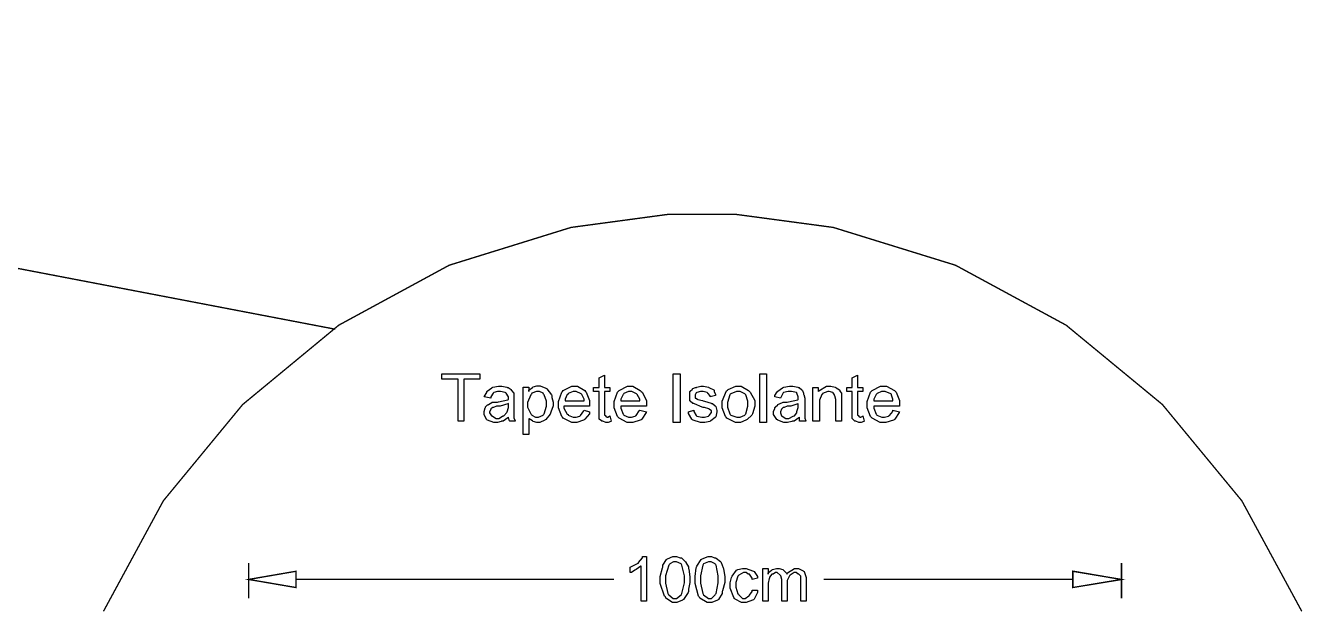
# Model space of a CAD drawing. Header units: metres. Extents: x -593 to 248, y 430 to 1024.
# Drawn here: x -420.08 to -380.06, y 558.65 to 576.85 of the extents above; entities that cross this region are included whole.
import ezdxf

# ---------------------------------------------------------------- set-up
doc = ezdxf.new("R2010")
doc.units = ezdxf.units.M
doc.header["$MEASUREMENT"] = 0
doc.layers.add('C00-7E-FF', color=150, linetype='Continuous')
doc.layers.add('CFF-7E-00', color=30, linetype='Continuous')

msp = doc.modelspace()

# ---------------------------------------------------------------- linework, layer by layer
at = {"layer": 'C00-7E-FF', "const_width": 0.0423}
for points in [[(-410.376, 567.337), (-459.957, 576.833)], [(-380.086, 558.496), (-381.965, 561.96), (-384.454, 564.977), (-387.472, 567.464), (-390.938, 569.342), (-394.769, 570.527), (-397.856, 570.941), (-398.884, 570.941), (-399.91, 570.941), (-402.986, 570.527), (-406.806, 569.342), (-410.265, 567.464), (-413.277, 564.977), (-415.763, 561.96), (-417.64, 558.496)], [(-413.091, 558.902), (-413.091, 560.006)], [(-385.736, 558.902), (-385.736, 560.006)], [(-411.607, 559.495), (-401.64, 559.495)], [(-387.263, 559.495), (-395.068, 559.495)]]:
    msp.add_lwpolyline(points, dxfattribs=at)
for points in [[(-411.607, 559.751), (-411.607, 559.241), (-413.091, 559.495), (-411.607, 559.751)], [(-387.263, 559.751), (-387.263, 559.241), (-385.736, 559.495), (-387.263, 559.751)]]:
    msp.add_lwpolyline(points, close=True, dxfattribs=at)
at = {"layer": 'C00-7E-FF'}
for points in [[(-411.607, 559.751), (-411.607, 559.241), (-413.091, 559.495), (-411.607, 559.751)], [(-387.263, 559.751), (-387.263, 559.241), (-385.736, 559.495), (-387.263, 559.751)]]:
    msp.add_lwpolyline(points, close=True, dxfattribs=at)
at = {"layer": 'CFF-7E-00'}
for points in [[(-406.519, 564.456), (-406.519, 565.769), (-407.031, 565.769), (-407.031, 565.94), (-405.841, 565.94), (-405.841, 565.769), (-406.35, 565.769), (-406.35, 564.456), (-406.519, 564.456)], [(-401.768, 564.625), (-401.725, 564.456), (-401.736, 564.446), (-401.823, 564.414), (-401.852, 564.414), (-401.895, 564.414), (-401.99, 564.456), (-402.022, 564.456), (-402.034, 564.467), (-402.108, 564.523), (-402.108, 564.541), (-402.108, 564.595), (-402.108, 564.714), (-402.108, 564.752), (-402.108, 565.387), (-402.278, 565.387), (-402.278, 565.514), (-402.108, 565.514), (-402.108, 565.813), (-401.937, 565.899), (-401.937, 565.514), (-401.768, 565.514), (-401.768, 565.387), (-401.937, 565.387), (-401.937, 564.752), (-401.937, 564.731), (-401.937, 564.668), (-401.937, 564.668), (-401.937, 564.658), (-401.895, 564.625), (-401.895, 564.625), (-401.895, 564.615), (-401.852, 564.582), (-401.852, 564.582), (-401.831, 564.582), (-401.779, 564.615), (-401.768, 564.625)], [(-399.781, 565.937), (-399.569, 565.937), (-399.569, 564.414), (-399.781, 564.414), (-399.781, 565.937)], [(-397.071, 565.937), (-396.859, 565.937), (-396.859, 564.414), (-397.071, 564.414), (-397.071, 565.937)], [(-393.837, 564.625), (-393.796, 564.456), (-393.807, 564.446), (-393.894, 564.414), (-393.923, 564.414), (-393.966, 564.414), (-394.06, 564.456), (-394.092, 564.456), (-394.103, 564.467), (-394.167, 564.531), (-394.176, 564.541), (-394.176, 564.595), (-394.176, 564.714), (-394.176, 564.752), (-394.176, 565.387), (-394.346, 565.387), (-394.346, 565.514), (-394.176, 565.514), (-394.176, 565.813), (-394.007, 565.899), (-394.007, 565.514), (-393.837, 565.514), (-393.837, 565.387), (-394.007, 565.387), (-394.007, 564.752), (-394.007, 564.731), (-394.007, 564.668), (-394.007, 564.668), (-394.007, 564.658), (-393.966, 564.625), (-393.966, 564.625), (-393.966, 564.615), (-393.923, 564.582), (-393.923, 564.582), (-393.902, 564.582), (-393.837, 564.615), (-393.837, 564.625)], [(-404.95, 564.582), (-404.972, 564.562), (-405.115, 564.456), (-405.162, 564.456), (-405.173, 564.446), (-405.293, 564.414), (-405.331, 564.414), (-405.406, 564.414), (-405.607, 564.489), (-405.628, 564.498), (-405.639, 564.509), (-405.712, 564.661), (-405.712, 564.711), (-405.712, 564.753), (-405.682, 564.869), (-405.67, 564.879), (-405.67, 564.901), (-405.607, 564.964), (-405.585, 564.964), (-405.575, 564.975), (-405.469, 565.038), (-405.458, 565.048), (-405.417, 565.048), (-405.322, 565.048), (-405.289, 565.048), (-405.257, 565.059), (-404.972, 565.124), (-404.95, 565.134), (-404.95, 565.134), (-404.95, 565.175), (-404.95, 565.175), (-404.95, 565.218), (-405.025, 565.335), (-405.035, 565.345), (-405.046, 565.356), (-405.197, 565.387), (-405.246, 565.387), (-405.289, 565.387), (-405.406, 565.356), (-405.416, 565.345), (-405.427, 565.335), (-405.501, 565.215), (-405.501, 565.175), (-405.712, 565.218), (-405.702, 565.24), (-405.628, 565.351), (-405.628, 565.387), (-405.618, 565.398), (-405.469, 565.504), (-405.458, 565.514), (-405.437, 565.525), (-405.264, 565.557), (-405.205, 565.557), (-405.152, 565.557), (-405.004, 565.525), (-404.993, 565.514), (-404.961, 565.514), (-404.863, 565.452), (-404.863, 565.43), (-404.853, 565.42), (-404.779, 565.333), (-404.779, 565.303), (-404.779, 565.262), (-404.779, 565.167), (-404.779, 565.134), (-404.779, 564.879), (-404.779, 564.806), (-404.779, 564.639), (-404.779, 564.582), (-404.779, 564.551), (-404.736, 564.48), (-404.736, 564.456), (-404.905, 564.456), (-404.917, 564.467), (-404.95, 564.553), (-404.95, 564.582)], [(-404.482, 564.033), (-404.482, 565.517), (-404.31, 565.517), (-404.31, 565.39), (-404.31, 565.422), (-404.195, 565.507), (-404.184, 565.517), (-404.174, 565.528), (-404.054, 565.559), (-404.014, 565.559), (-403.951, 565.559), (-403.781, 565.485), (-403.759, 565.474), (-403.749, 565.464), (-403.602, 565.285), (-403.591, 565.263), (-403.591, 565.2), (-403.548, 565.055), (-403.548, 565.007), (-403.548, 564.934), (-403.623, 564.733), (-403.632, 564.711), (-403.643, 564.679), (-403.781, 564.509), (-403.802, 564.498), (-403.813, 564.489), (-403.964, 564.414), (-404.014, 564.414), (-404.057, 564.414), (-404.174, 564.446), (-404.184, 564.456), (-404.195, 564.467), (-404.301, 564.531), (-404.31, 564.541), (-404.31, 564.033), (-404.482, 564.033)], [(-402.574, 564.795), (-402.405, 564.752), (-402.405, 564.688), (-402.553, 564.521), (-402.574, 564.498), (-402.596, 564.489), (-402.803, 564.414), (-402.87, 564.414), (-402.967, 564.414), (-403.231, 564.551), (-403.252, 564.582), (-403.274, 564.605), (-403.379, 564.875), (-403.379, 564.964), (-403.379, 565.07), (-403.274, 565.367), (-403.252, 565.387), (-403.231, 565.419), (-402.961, 565.557), (-402.87, 565.557), (-402.786, 565.557), (-402.555, 565.419), (-402.533, 565.387), (-402.512, 565.367), (-402.405, 565.098), (-402.405, 565.007), (-402.405, 564.986), (-402.405, 564.938), (-402.405, 564.921), (-403.209, 564.921), (-403.209, 564.858), (-403.105, 564.679), (-403.082, 564.668), (-403.073, 564.647), (-402.921, 564.582), (-402.87, 564.582), (-402.829, 564.582), (-402.712, 564.615), (-402.701, 564.625), (-402.691, 564.636), (-402.585, 564.774), (-402.574, 564.795)], [(-400.836, 564.795), (-400.624, 564.752), (-400.635, 564.731), (-400.773, 564.521), (-400.794, 564.498), (-400.816, 564.489), (-401.054, 564.414), (-401.133, 564.414), (-401.228, 564.414), (-401.481, 564.551), (-401.513, 564.582), (-401.535, 564.605), (-401.64, 564.875), (-401.64, 564.964), (-401.64, 565.07), (-401.535, 565.367), (-401.513, 565.387), (-401.481, 565.419), (-401.221, 565.557), (-401.133, 565.557), (-401.049, 565.557), (-400.816, 565.419), (-400.794, 565.387), (-400.762, 565.367), (-400.624, 565.098), (-400.624, 565.007), (-400.624, 564.986), (-400.624, 564.938), (-400.624, 564.921), (-401.429, 564.921), (-401.429, 564.858), (-401.354, 564.679), (-401.343, 564.668), (-401.334, 564.647), (-401.184, 564.582), (-401.133, 564.582), (-401.091, 564.582), (-400.974, 564.615), (-400.963, 564.625), (-400.942, 564.636), (-400.847, 564.774), (-400.836, 564.795)], [(-399.309, 564.752), (-399.137, 564.795), (-399.137, 564.753), (-399.064, 564.636), (-399.053, 564.625), (-399.043, 564.615), (-398.892, 564.582), (-398.841, 564.582), (-398.8, 564.582), (-398.682, 564.615), (-398.672, 564.625), (-398.662, 564.636), (-398.587, 564.723), (-398.587, 564.752), (-398.587, 564.774), (-398.662, 564.828), (-398.672, 564.837), (-398.672, 564.837), (-398.8, 564.879), (-398.841, 564.879), (-398.873, 564.89), (-399.116, 564.997), (-399.137, 565.007), (-399.17, 565.007), (-399.257, 565.081), (-399.267, 565.091), (-399.267, 565.123), (-399.267, 565.194), (-399.267, 565.218), (-399.267, 565.26), (-399.267, 565.356), (-399.267, 565.387), (-399.257, 565.398), (-399.183, 565.455), (-399.183, 565.473), (-399.172, 565.484), (-399.084, 565.514), (-399.053, 565.514), (-399.043, 565.525), (-398.923, 565.557), (-398.884, 565.557), (-398.831, 565.557), (-398.682, 565.525), (-398.672, 565.514), (-398.651, 565.504), (-398.513, 565.441), (-398.502, 565.43), (-398.502, 565.389), (-398.461, 565.293), (-398.461, 565.26), (-398.63, 565.218), (-398.63, 565.249), (-398.704, 565.335), (-398.714, 565.345), (-398.725, 565.356), (-398.845, 565.387), (-398.884, 565.387), (-398.926, 565.387), (-399.043, 565.356), (-399.053, 565.345), (-399.064, 565.345), (-399.095, 565.283), (-399.095, 565.26), (-399.095, 565.24), (-399.095, 565.192), (-399.095, 565.175), (-399.074, 565.175), (-399.022, 565.145), (-399.01, 565.134), (-399.01, 565.134), (-398.863, 565.102), (-398.841, 565.091), (-398.809, 565.081), (-398.599, 565.018), (-398.587, 565.007), (-398.555, 565.007), (-398.472, 564.933), (-398.461, 564.921), (-398.451, 564.912), (-398.418, 564.792), (-398.418, 564.752), (-398.418, 564.752), (-398.451, 564.594), (-398.461, 564.582), (-398.472, 564.573), (-398.609, 564.467), (-398.63, 564.456), (-398.641, 564.446), (-398.791, 564.414), (-398.841, 564.414), (-398.926, 564.414), (-399.16, 564.489), (-399.183, 564.498), (-399.205, 564.521), (-399.309, 564.694), (-399.309, 564.752)], [(-398.248, 564.964), (-398.248, 565.081), (-398.111, 565.409), (-398.079, 565.43), (-398.058, 565.452), (-397.819, 565.557), (-397.737, 565.557), (-397.653, 565.557), (-397.422, 565.419), (-397.399, 565.387), (-397.368, 565.367), (-397.23, 565.098), (-397.23, 565.007), (-397.23, 564.923), (-397.305, 564.69), (-397.314, 564.668), (-397.325, 564.647), (-397.463, 564.509), (-397.483, 564.498), (-397.506, 564.489), (-397.679, 564.414), (-397.737, 564.414), (-397.834, 564.414), (-398.101, 564.551), (-398.122, 564.582), (-398.143, 564.605), (-398.248, 564.875), (-398.248, 564.964)], [(-395.83, 564.582), (-395.852, 564.562), (-395.995, 564.456), (-396.042, 564.456), (-396.064, 564.446), (-396.206, 564.414), (-396.253, 564.414), (-396.318, 564.414), (-396.501, 564.489), (-396.511, 564.498), (-396.533, 564.509), (-396.637, 564.661), (-396.637, 564.711), (-396.637, 564.753), (-396.595, 564.848), (-396.595, 564.879), (-396.585, 564.89), (-396.511, 564.964), (-396.511, 564.964), (-396.501, 564.975), (-396.363, 565.038), (-396.341, 565.048), (-396.341, 565.048), (-396.245, 565.048), (-396.212, 565.048), (-396.17, 565.059), (-395.884, 565.124), (-395.873, 565.134), (-395.873, 565.134), (-395.873, 565.175), (-395.873, 565.175), (-395.873, 565.218), (-395.906, 565.335), (-395.915, 565.345), (-395.926, 565.356), (-396.077, 565.387), (-396.126, 565.387), (-396.18, 565.387), (-396.33, 565.356), (-396.341, 565.345), (-396.341, 565.345), (-396.416, 565.197), (-396.425, 565.175), (-396.595, 565.218), (-396.595, 565.26), (-396.522, 565.377), (-396.511, 565.387), (-396.501, 565.398), (-396.363, 565.504), (-396.341, 565.514), (-396.319, 565.525), (-396.143, 565.557), (-396.084, 565.557), (-396.031, 565.557), (-395.884, 565.525), (-395.873, 565.514), (-395.841, 565.514), (-395.757, 565.441), (-395.746, 565.43), (-395.736, 565.42), (-395.703, 565.333), (-395.703, 565.303), (-395.693, 565.293), (-395.66, 565.174), (-395.66, 565.134), (-395.66, 564.879), (-395.66, 564.806), (-395.66, 564.639), (-395.66, 564.582), (-395.66, 564.551), (-395.63, 564.467), (-395.619, 564.456), (-395.83, 564.456), (-395.83, 564.487), (-395.83, 564.559), (-395.83, 564.582)], [(-395.407, 564.456), (-395.407, 565.514), (-395.237, 565.514), (-395.237, 565.387), (-395.217, 565.409), (-394.978, 565.557), (-394.898, 565.557), (-394.846, 565.557), (-394.707, 565.525), (-394.685, 565.514), (-394.675, 565.504), (-394.569, 565.441), (-394.558, 565.43), (-394.558, 565.398), (-394.515, 565.328), (-394.515, 565.303), (-394.515, 565.251), (-394.515, 565.131), (-394.515, 565.091), (-394.515, 564.456), (-394.685, 564.456), (-394.685, 565.091), (-394.685, 565.134), (-394.718, 565.251), (-394.727, 565.26), (-394.727, 565.283), (-394.769, 565.345), (-394.769, 565.345), (-394.78, 565.356), (-394.901, 565.387), (-394.941, 565.387), (-394.941, 565.387), (-395.101, 565.325), (-395.111, 565.303), (-395.132, 565.293), (-395.195, 565.11), (-395.195, 565.048), (-395.195, 564.456), (-395.407, 564.456)], [(-392.904, 564.795), (-392.692, 564.752), (-392.703, 564.731), (-392.841, 564.521), (-392.862, 564.498), (-392.884, 564.489), (-393.122, 564.414), (-393.201, 564.414), (-393.297, 564.414), (-393.552, 564.551), (-393.584, 564.582), (-393.606, 564.605), (-393.71, 564.875), (-393.71, 564.964), (-393.71, 565.07), (-393.606, 565.367), (-393.584, 565.387), (-393.552, 565.419), (-393.289, 565.557), (-393.201, 565.557), (-393.105, 565.557), (-392.851, 565.419), (-392.819, 565.387), (-392.798, 565.367), (-392.692, 565.098), (-392.692, 565.007), (-392.692, 564.986), (-392.692, 564.938), (-392.692, 564.921), (-393.499, 564.921), (-393.499, 564.858), (-393.424, 564.679), (-393.411, 564.668), (-393.402, 564.647), (-393.251, 564.582), (-393.201, 564.582), (-393.159, 564.582), (-393.042, 564.615), (-393.031, 564.625), (-393.011, 564.636), (-392.904, 564.756), (-392.904, 564.795)], [(-404.352, 564.964), (-404.352, 564.891), (-404.247, 564.69), (-404.225, 564.668), (-404.215, 564.647), (-404.096, 564.582), (-404.055, 564.582), (-404.003, 564.582), (-403.856, 564.647), (-403.845, 564.668), (-403.824, 564.69), (-403.759, 564.928), (-403.759, 565.007), (-403.759, 565.083), (-403.824, 565.285), (-403.845, 565.306), (-403.856, 565.328), (-403.976, 565.39), (-404.014, 565.39), (-404.068, 565.39), (-404.215, 565.328), (-404.225, 565.306), (-404.247, 565.285), (-404.352, 565.045), (-404.352, 564.964)], [(-403.167, 565.091), (-402.574, 565.091), (-402.574, 565.145), (-402.65, 565.293), (-402.659, 565.303), (-402.67, 565.314), (-402.821, 565.387), (-402.87, 565.387), (-402.924, 565.387), (-403.073, 565.325), (-403.082, 565.303), (-403.105, 565.293), (-403.167, 565.142), (-403.167, 565.091)], [(-401.429, 565.091), (-400.836, 565.091), (-400.836, 565.145), (-400.911, 565.293), (-400.921, 565.303), (-400.931, 565.314), (-401.083, 565.387), (-401.133, 565.387), (-401.186, 565.387), (-401.334, 565.325), (-401.343, 565.303), (-401.354, 565.293), (-401.429, 565.142), (-401.429, 565.091)], [(-398.079, 564.964), (-398.079, 564.891), (-398.006, 564.69), (-397.995, 564.668), (-397.974, 564.647), (-397.796, 564.582), (-397.737, 564.582), (-397.685, 564.582), (-397.537, 564.647), (-397.526, 564.668), (-397.506, 564.69), (-397.441, 564.928), (-397.441, 565.007), (-397.441, 565.081), (-397.506, 565.283), (-397.526, 565.303), (-397.537, 565.314), (-397.687, 565.387), (-397.737, 565.387), (-397.802, 565.387), (-397.974, 565.314), (-397.995, 565.303), (-398.006, 565.283), (-398.079, 565.044), (-398.079, 564.964)], [(-393.499, 565.091), (-392.904, 565.091), (-392.904, 565.145), (-392.946, 565.265), (-392.946, 565.303), (-392.968, 565.314), (-393.143, 565.387), (-393.201, 565.387), (-393.254, 565.387), (-393.391, 565.325), (-393.411, 565.303), (-393.424, 565.293), (-393.499, 565.142), (-393.499, 565.091)], [(-404.95, 565.007), (-404.972, 564.997), (-405.21, 564.921), (-405.289, 564.921), (-405.32, 564.921), (-405.416, 564.879), (-405.416, 564.879), (-405.437, 564.879), (-405.501, 564.837), (-405.501, 564.837), (-405.501, 564.817), (-405.542, 564.752), (-405.542, 564.752), (-405.542, 564.72), (-405.48, 564.625), (-405.458, 564.625), (-405.448, 564.615), (-405.329, 564.541), (-405.289, 564.541), (-405.247, 564.541), (-405.13, 564.615), (-405.119, 564.625), (-405.088, 564.625), (-405.004, 564.731), (-404.993, 564.752), (-404.993, 564.752), (-404.95, 564.88), (-404.95, 564.921), (-404.95, 565.007)], [(-395.873, 565.007), (-395.884, 564.997), (-396.099, 564.921), (-396.169, 564.921), (-396.213, 564.921), (-396.309, 564.879), (-396.341, 564.879), (-396.341, 564.879), (-396.382, 564.837), (-396.382, 564.837), (-396.394, 564.828), (-396.425, 564.752), (-396.425, 564.752), (-396.425, 564.72), (-396.394, 564.625), (-396.382, 564.625), (-396.373, 564.615), (-396.253, 564.541), (-396.212, 564.541), (-396.159, 564.541), (-396.021, 564.615), (-395.999, 564.625), (-395.979, 564.625), (-395.915, 564.72), (-395.915, 564.752), (-395.906, 564.763), (-395.873, 564.883), (-395.873, 564.921), (-395.873, 565.007)], [(-400.624, 558.818), (-400.794, 558.818), (-400.794, 559.921), (-400.804, 559.911), (-400.942, 559.805), (-400.963, 559.794), (-400.985, 559.784), (-401.097, 559.71), (-401.133, 559.71), (-401.133, 559.879), (-401.112, 559.89), (-400.9, 559.996), (-400.877, 560.006), (-400.868, 560.028), (-400.751, 560.17), (-400.751, 560.217), (-400.624, 560.217), (-400.624, 558.818)], [(-400.198, 559.495), (-400.198, 559.591), (-400.125, 559.859), (-400.114, 559.879), (-400.114, 559.943), (-399.997, 560.123), (-399.986, 560.133), (-399.966, 560.144), (-399.792, 560.217), (-399.732, 560.217), (-399.68, 560.217), (-399.562, 560.175), (-399.522, 560.175), (-399.512, 560.166), (-399.405, 560.06), (-399.393, 560.049), (-399.384, 560.028), (-399.309, 559.885), (-399.309, 559.836), (-399.3, 559.816), (-399.267, 559.576), (-399.267, 559.495), (-399.267, 559.4), (-399.309, 559.186), (-399.309, 559.114), (-399.32, 559.083), (-399.458, 558.87), (-399.479, 558.86), (-399.49, 558.85), (-399.672, 558.776), (-399.732, 558.776), (-399.807, 558.776), (-400.019, 558.913), (-400.029, 558.945), (-400.06, 558.967), (-400.198, 559.364), (-400.198, 559.495)], [(-400.029, 559.495), (-400.029, 559.379), (-399.956, 559.051), (-399.945, 559.029), (-399.924, 559.008), (-399.781, 558.902), (-399.732, 558.902), (-399.68, 558.902), (-399.533, 559.008), (-399.522, 559.029), (-399.512, 559.051), (-399.436, 559.384), (-399.436, 559.495), (-399.436, 559.612), (-399.512, 559.943), (-399.522, 559.963), (-399.533, 559.985), (-399.683, 560.049), (-399.732, 560.049), (-399.775, 560.049), (-399.892, 559.985), (-399.902, 559.963), (-399.924, 559.943), (-400.029, 559.608), (-400.029, 559.495)], [(-399.095, 559.495), (-399.095, 559.591), (-399.064, 559.859), (-399.053, 559.879), (-399.043, 559.911), (-398.906, 560.123), (-398.884, 560.133), (-398.874, 560.144), (-398.692, 560.217), (-398.63, 560.217), (-398.589, 560.217), (-398.494, 560.175), (-398.461, 560.175), (-398.44, 560.166), (-398.302, 560.06), (-398.291, 560.049), (-398.281, 560.028), (-398.216, 559.859), (-398.206, 559.836), (-398.206, 559.836), (-398.164, 559.58), (-398.164, 559.495), (-398.164, 559.4), (-398.239, 559.136), (-398.248, 559.114), (-398.248, 559.051), (-398.365, 558.87), (-398.375, 558.86), (-398.397, 558.85), (-398.572, 558.776), (-398.63, 558.776), (-398.716, 558.776), (-398.947, 558.913), (-398.968, 558.945), (-398.99, 558.967), (-399.095, 559.364), (-399.095, 559.495)], [(-398.926, 559.495), (-398.926, 559.379), (-398.852, 559.051), (-398.841, 559.029), (-398.831, 559.008), (-398.681, 558.902), (-398.63, 558.902), (-398.589, 558.902), (-398.472, 559.008), (-398.461, 559.029), (-398.44, 559.051), (-398.375, 559.384), (-398.375, 559.495), (-398.375, 559.612), (-398.44, 559.943), (-398.461, 559.963), (-398.472, 559.985), (-398.591, 560.049), (-398.63, 560.049), (-398.684, 560.049), (-398.831, 559.985), (-398.841, 559.963), (-398.852, 559.943), (-398.926, 559.608), (-398.926, 559.495)], [(-397.314, 559.156), (-397.144, 559.156), (-397.144, 559.083), (-397.252, 558.881), (-397.273, 558.86), (-397.295, 558.85), (-397.501, 558.776), (-397.569, 558.776), (-397.645, 558.776), (-397.847, 558.881), (-397.868, 558.902), (-397.89, 558.924), (-397.995, 559.226), (-397.995, 559.325), (-397.995, 559.39), (-397.963, 559.559), (-397.952, 559.58), (-397.942, 559.602), (-397.805, 559.784), (-397.783, 559.794), (-397.762, 559.805), (-397.617, 559.836), (-397.569, 559.836), (-397.496, 559.836), (-397.295, 559.762), (-397.273, 559.751), (-397.252, 559.741), (-397.144, 559.588), (-397.144, 559.538), (-397.314, 559.495), (-397.314, 559.538), (-397.39, 559.655), (-397.399, 559.664), (-397.431, 559.664), (-397.503, 559.71), (-397.526, 559.71), (-397.58, 559.71), (-397.728, 559.632), (-397.737, 559.622), (-397.759, 559.601), (-397.825, 559.394), (-397.825, 559.325), (-397.825, 559.252), (-397.759, 559.04), (-397.737, 559.029), (-397.728, 559.008), (-397.609, 558.902), (-397.569, 558.902), (-397.527, 558.902), (-397.41, 558.978), (-397.399, 558.988), (-397.39, 558.999), (-397.314, 559.117), (-397.314, 559.156)], [(-396.976, 558.818), (-396.976, 559.836), (-396.807, 559.836), (-396.807, 559.664), (-396.807, 559.697), (-396.701, 559.784), (-396.679, 559.794), (-396.669, 559.805), (-396.551, 559.836), (-396.511, 559.836), (-396.469, 559.836), (-396.352, 559.805), (-396.341, 559.794), (-396.33, 559.784), (-396.223, 559.677), (-396.212, 559.664), (-396.202, 559.697), (-395.987, 559.836), (-395.915, 559.836), (-395.863, 559.836), (-395.714, 559.762), (-395.703, 559.751), (-395.682, 559.741), (-395.619, 559.557), (-395.619, 559.495), (-395.619, 558.818), (-395.787, 558.818), (-395.787, 559.453), (-395.787, 559.485), (-395.787, 559.58), (-395.787, 559.58), (-395.787, 559.602), (-395.852, 559.664), (-395.873, 559.664), (-395.873, 559.664), (-395.936, 559.71), (-395.957, 559.71), (-395.999, 559.71), (-396.116, 559.632), (-396.126, 559.622), (-396.137, 559.612), (-396.212, 559.462), (-396.212, 559.411), (-396.212, 558.818), (-396.382, 558.818), (-396.382, 559.453), (-396.382, 559.496), (-396.416, 559.612), (-396.425, 559.622), (-396.436, 559.632), (-396.523, 559.71), (-396.552, 559.71), (-396.584, 559.71), (-396.655, 559.664), (-396.679, 559.664), (-396.69, 559.655), (-396.764, 559.568), (-396.764, 559.538), (-396.775, 559.528), (-396.807, 559.376), (-396.807, 559.325), (-396.807, 558.818), (-396.976, 558.818)]]:
    msp.add_lwpolyline(points, close=True, dxfattribs=at)

doc.saveas('drawing.dxf')
